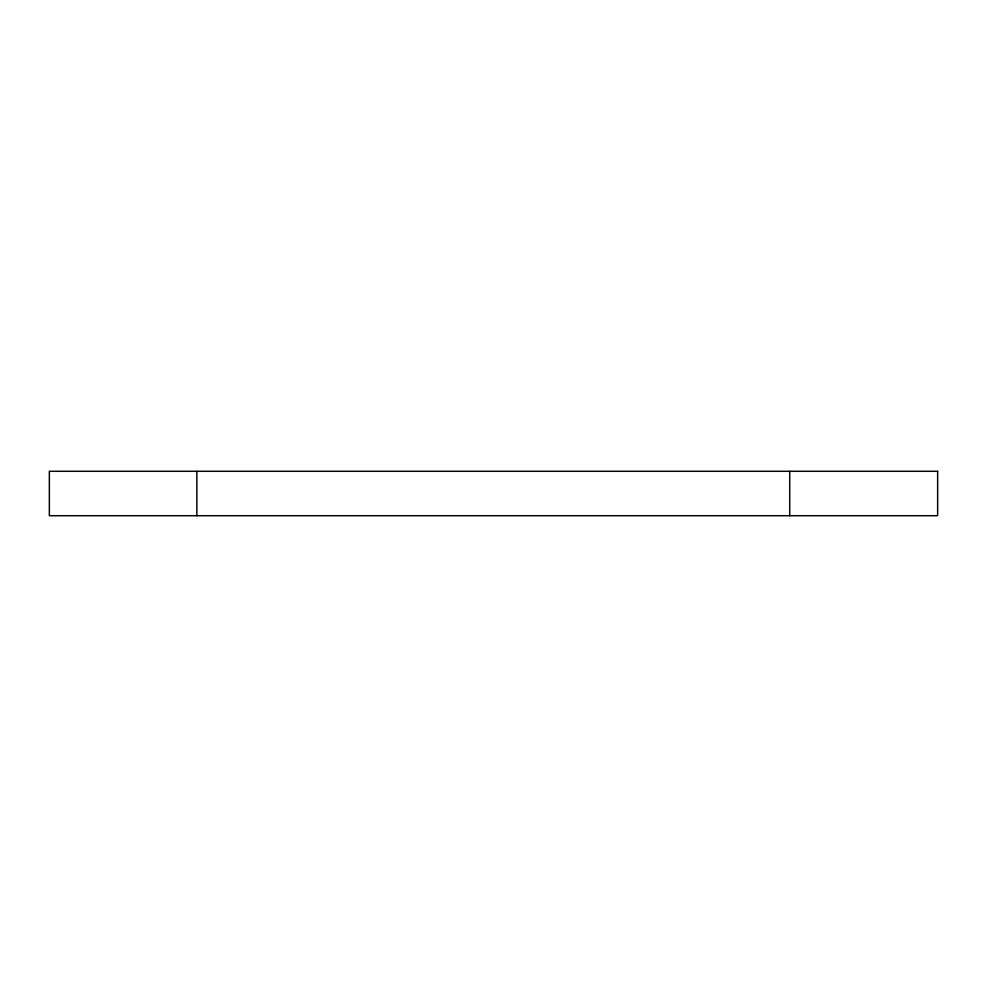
<?xml version="1.0" encoding="UTF-8"?>
<svg xmlns="http://www.w3.org/2000/svg" width="987" height="987" viewBox="0 0 987 987"><rect width="100%" height="100%" fill="white"/><g stroke="black" fill="none" stroke-linecap="round" stroke-linejoin="round"><path stroke-width="1.48" d="M789.711 471.292L789.711 515.707M196.857 471.292L196.857 515.707M937.65 471.292L49.35 471.292L49.35 515.707L937.65 515.707L937.65 471.292"/></g></svg>
